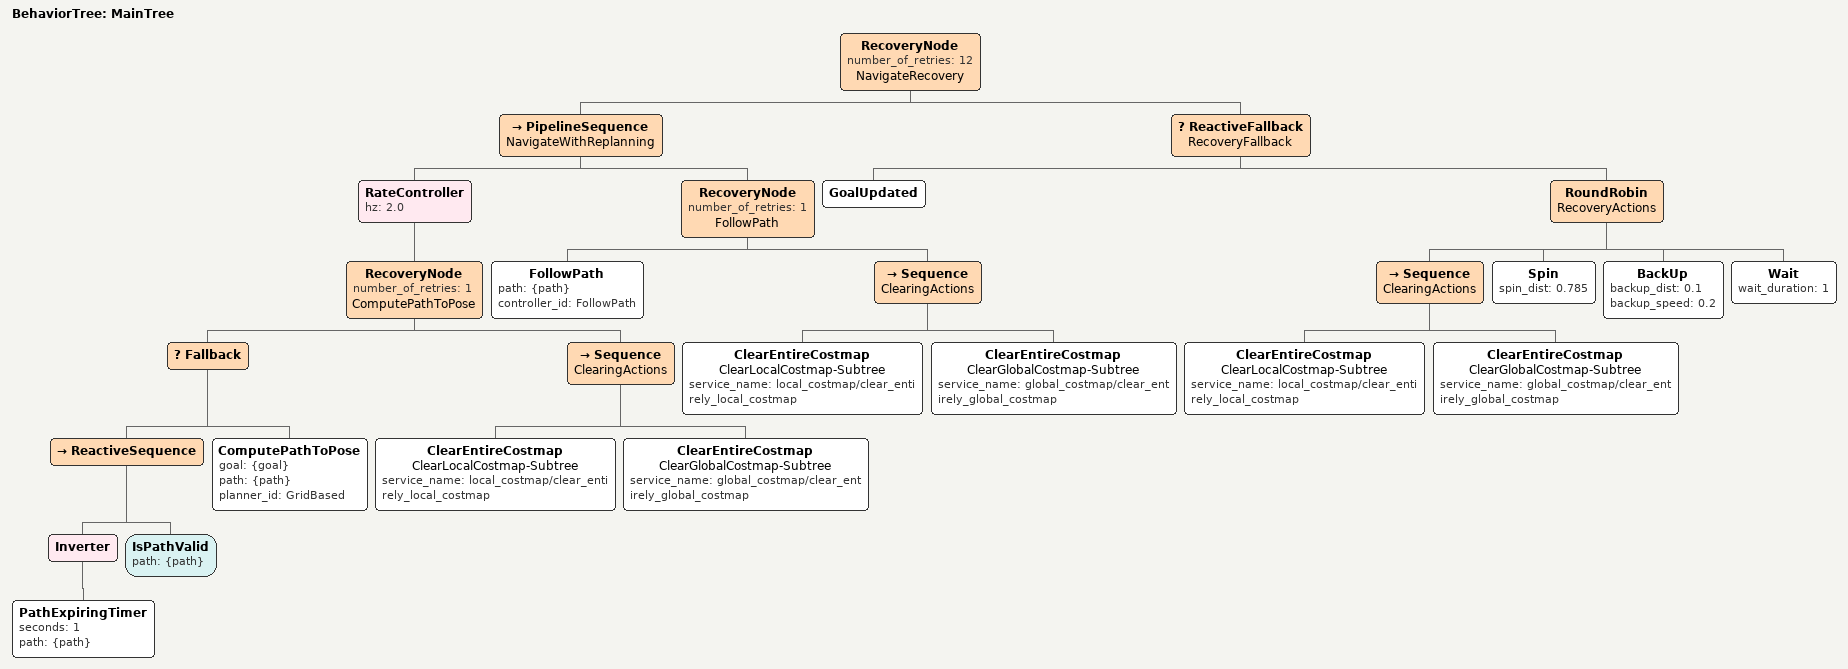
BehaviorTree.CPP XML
<root main_tree_to_execute="MainTree">
  <!-- 节点模型定义（Groot 识别所需） -->

  <!-- 行为树逻辑（保持原有功能不变） -->
  <BehaviorTree ID="MainTree">
    <RecoveryNode number_of_retries="12" name="NavigateRecovery">
      <PipelineSequence name="NavigateWithReplanning">
        <RateController hz="2.0">
          <RecoveryNode number_of_retries="1" name="ComputePathToPose">
            <Fallback>
              <ReactiveSequence>
                <!-- 注释的 GoalReached 节点（需要时可启用） -->
                <Inverter>
                  <PathExpiringTimer seconds="1" path="{path}"/>
                </Inverter>
                <IsPathValid path="{path}"/>
              </ReactiveSequence>
              <ComputePathToPose goal="{goal}" path="{path}" planner_id="GridBased"/>
            </Fallback>
            <Sequence name="ClearingActions">
              <ClearEntireCostmap name="ClearLocalCostmap-Subtree" service_name="local_costmap/clear_entirely_local_costmap"/>
              <ClearEntireCostmap name="ClearGlobalCostmap-Subtree" service_name="global_costmap/clear_entirely_global_costmap"/>
            </Sequence>
          </RecoveryNode>
        </RateController>
        <RecoveryNode number_of_retries="1" name="FollowPath">
          <FollowPath path="{path}" controller_id="FollowPath"/>
          <Sequence name="ClearingActions">
            <ClearEntireCostmap name="ClearLocalCostmap-Subtree" service_name="local_costmap/clear_entirely_local_costmap"/>
            <ClearEntireCostmap name="ClearGlobalCostmap-Subtree" service_name="global_costmap/clear_entirely_global_costmap"/>
          </Sequence>
        </RecoveryNode>
      </PipelineSequence>
      <ReactiveFallback name="RecoveryFallback">
        <GoalUpdated/>
        <RoundRobin name="RecoveryActions">
          <Sequence name="ClearingActions">
            <ClearEntireCostmap name="ClearLocalCostmap-Subtree" service_name="local_costmap/clear_entirely_local_costmap"/>
            <ClearEntireCostmap name="ClearGlobalCostmap-Subtree" service_name="global_costmap/clear_entirely_global_costmap"/>
          </Sequence>
          <Spin spin_dist="0.785"/>
          <BackUp backup_dist="0.1" backup_speed="0.2"/>
          <Wait wait_duration="1"/>
        </RoundRobin>
      </ReactiveFallback>
    </RecoveryNode>
  </BehaviorTree>
</root>
